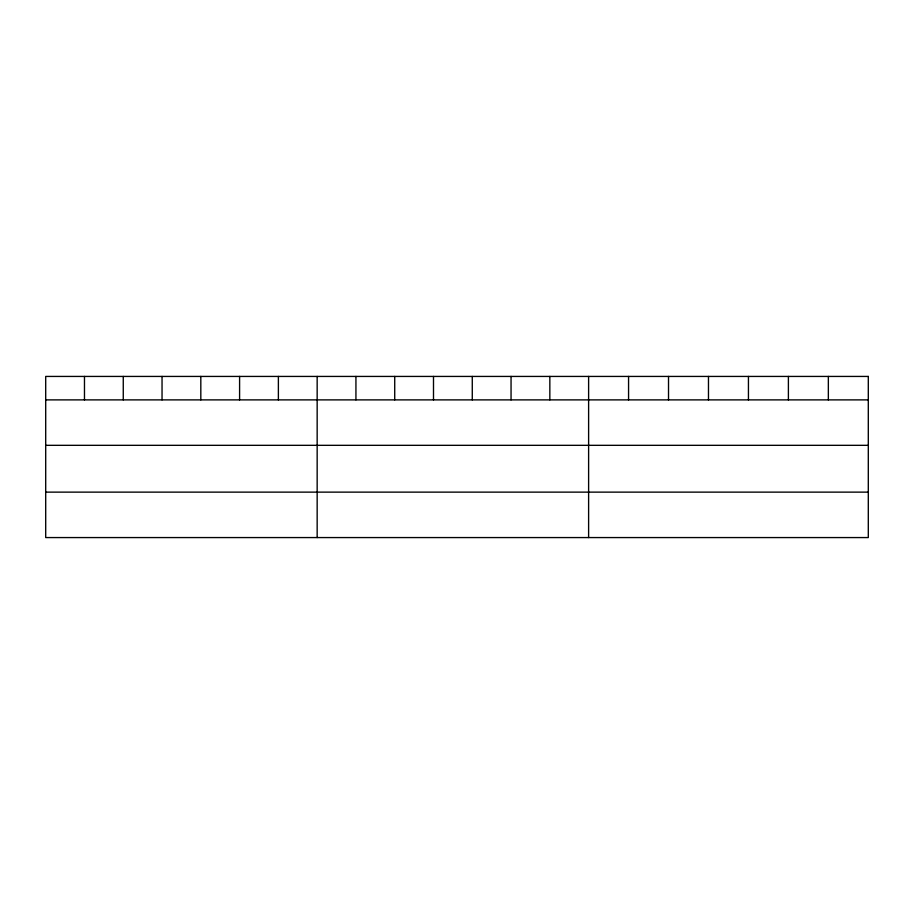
<?xml version="1.0" encoding="UTF-8"?>
<svg xmlns="http://www.w3.org/2000/svg" width="914" height="914" viewBox="0 0 914 914"><rect width="100%" height="100%" fill="white"/><g stroke="black" fill="none" stroke-linecap="round" stroke-linejoin="round"><path stroke-width="1.37" d="M45.7 399.886L868.3 399.886M45.7 445.324L868.3 445.324M45.7 492.132L868.3 492.132M828.347 376.431L828.347 399.886M788.394 376.431L788.394 399.886M748.44 376.431L748.44 399.886M708.476 376.431L708.476 399.886M668.522 376.431L668.522 399.886M628.569 376.431L628.569 399.886M588.616 376.431L588.616 537.569M549.84 376.431L549.84 399.886M511.052 376.431L511.052 399.886M472.275 376.431L472.275 399.886M433.499 376.431L433.499 399.886M394.722 376.431L394.722 399.886M355.934 376.431L355.934 399.886M317.158 376.431L317.158 537.569M278.382 376.431L278.382 399.886M239.594 376.431L239.594 399.886M200.817 376.431L200.817 399.886M162.041 376.431L162.041 399.886M123.264 376.431L123.264 399.886M84.476 376.431L84.476 399.886M868.3 376.431L45.7 376.431L45.7 537.569L868.3 537.569L868.3 376.431"/></g></svg>
